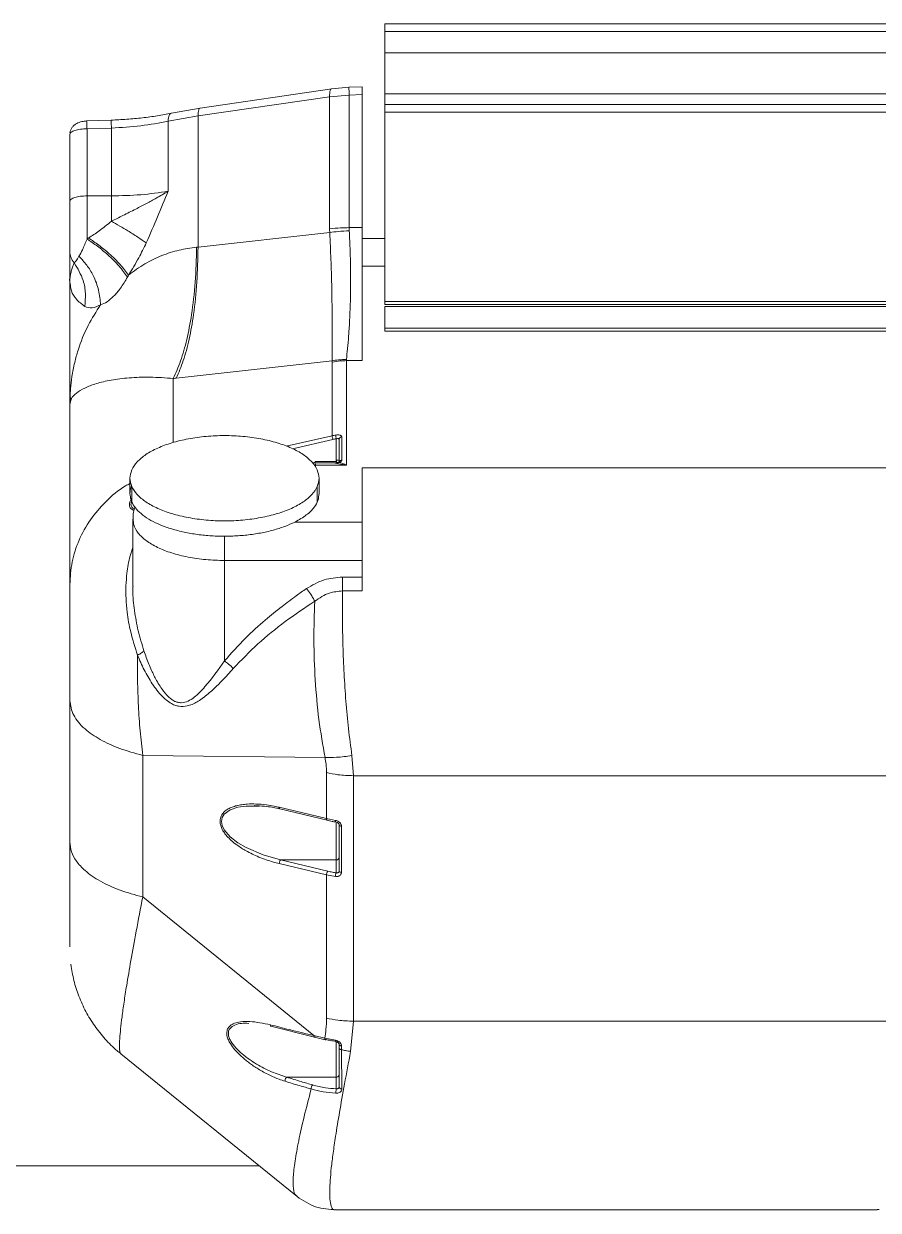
# Model space of a CAD drawing. Header units: millimetres. Extents: x 169 to 14583, y -399 to 10804.
# Drawn here: x 9015.9 to 9165.1, y 5938.3 to 6145.3 of the extents above; entities that cross this region are included whole.
import ezdxf

# ---------------------------------------------------------------- set-up
doc = ezdxf.new("R2010")
doc.units = ezdxf.units.MM
doc.header["$LTSCALE"] = 35

msp = doc.modelspace()

# ---------------------------------------------------------------- linework, layer by layer
at = {"color": 7, "linetype": 'Continuous', "lineweight": 18}
for p, q in [((9184.467, 6145.332), (9078.967, 6145.332)), ((9184.467, 6143.988), (9078.967, 6143.988)), ((9078.967, 6143.988), (9078.967, 6140.24)), ((9069.692, 6133.991), (9046.72, 6130.619)), ((9072.665, 6134.255), (9069.694, 6133.992)), ((9074.985, 6134.331), (9072.665, 6134.254)), ((9069.31, 6132.601), (9046.338, 6129.229)), ((9072.73, 6132.88), (9069.31, 6132.601)), ((9069.31, 6109.557), (9069.31, 6132.601)), ((9074.967, 6132.955), (9072.73, 6132.88)), ((9072.73, 6109.745), (9072.73, 6132.88)), ((9074.967, 6109.745), (9074.967, 6132.955)), ((9078.967, 6133.119), (9078.967, 6131.225)), ((9046.723, 6130.62), (9041.702, 6129.727)), ((9078.967, 6129.881), (9078.967, 6096.859)), ((9031.16, 6128.507), (9026.901, 6128.366)), ((9046.338, 6129.229), (9041.13, 6128.314)), ((9041.13, 6128.314), (9041.13, 6116.104)), ((9046.338, 6106.337), (9046.338, 6129.229)), ((9023.967, 6126.022), (9023.967, 6114.349)), ((9031.226, 6127.133), (9026.967, 6126.992)), ((9026.967, 6126.992), (9026.967, 6115.285)), ((9031.226, 6127.133), (9031.226, 6115.285)), ((9031.226, 6115.285), (9026.967, 6115.285)), ((9069.324, 6108.886), (9046.338, 6106.337)), ((9078.967, 6107.855), (9074.967, 6107.855)), ((9023.967, 6105.514), (9023.967, 6100.234)), ((9074.967, 6103.025), (9078.967, 6103.025)), ((9023.925, 6100.756), (9024.005, 6099.664)), ((9023.992, 6100.762), (9023.967, 6100.234)), ((9023.967, 6100.234), (9024.074, 6099.65)), ((9023.967, 6100.234), (9023.967, 6078.933)), ((9078.967, 6096.859), (9184.467, 6096.859)), ((9078.967, 6096.32), (9184.467, 6096.32)), ((9078.967, 6095.972), (9184.467, 6095.972)), ((9078.967, 6095.972), (9078.967, 6092.224)), ((9078.967, 6092.224), (9184.467, 6092.224)), ((9078.967, 6091.685), (9184.467, 6091.685)), ((9042.553, 6083.48), (9069.761, 6086.496)), ((9072.224, 6068.294), (9072.224, 6086.531)), ((9042.03, 6072.251), (9042.03, 6083.423)), ((9023.967, 6078.933), (9024.021, 6080.204)), ((9024.016, 6080.204), (9024.212, 6079.824)), ((9023.967, 6078.933), (9024.229, 6079.824)), ((9023.967, 6047.457), (9023.967, 6078.933)), ((9069.75, 6073.429), (9061.739, 6071.604)), ((9069.873, 6072.772), (9062.828, 6071.166)), ((9070.467, 6068.924), (9070.467, 6072.889)), ((9070.927, 6072.861), (9071.002, 6072.946)), ((9070.967, 6068.79), (9070.967, 6072.783)), ((9071.427, 6069.168), (9071.427, 6073.227)), ((9069.952, 6068.688), (9066.313, 6068.688)), ((9066.316, 6068.684), (9069.952, 6068.684)), ((9066.581, 6068.294), (9072.224, 6068.294)), ((9066.819, 6068.927), (9066.681, 6068.688)), ((9070.517, 6068.924), (9066.795, 6068.924)), ((9066.817, 6067.945), (9066.817, 6068.549)), ((9070.452, 6068.7), (9069.949, 6068.687)), ((9069.952, 6068.684), (9072.224, 6068.294)), ((9070.967, 6069.174), (9070.517, 6069.174)), ((9070.517, 6068.772), (9070.836, 6068.772)), ((9070.881, 6068.779), (9070.857, 6068.778)), ((9074.967, 6067.843), (9174.384, 6067.843)), ((9074.967, 6067.843), (9074.967, 6058.371)), ((9034.467, 6066.01), (9034.467, 6063.333)), ((9067.467, 6063.333), (9067.467, 6066.01)), ((9034.784, 6064.558), (9034.784, 6061.881)), ((9067.15, 6061.881), (9067.15, 6064.558)), ((9034.967, 6058.871), (9034.967, 6047.111)), ((9074.967, 6058.371), (9063.266, 6058.371)), ((9074.967, 6051.653), (9050.967, 6051.653)), ((9050.967, 6034.116), (9050.967, 6051.653)), ((9074.967, 6048.752), (9074.967, 6051.653)), ((9071.569, 6048.752), (9074.967, 6048.752)), ((9071.569, 6046.334), (9074.967, 6046.334)), ((9068.504, 6017.266), (9036.696, 6017.649)), ((9036.696, 5992.934), (9036.696, 6017.649)), ((9073.461, 6014.101), (9073.2, 6017.617)), ((9068.765, 6014.629), (9068.765, 6006.597)), ((9187.768, 6014.101), (9073.461, 6014.101)), ((9073.461, 5971.261), (9073.461, 6014.101)), ((9056.128, 6008.866), (9056.645, 6008.83)), ((9068.765, 6006.597), (9060.517, 6008.576)), ((9060.612, 6008.298), (9068.86, 6006.319)), ((9070.31, 6006.298), (9068.765, 6006.597)), ((9070.967, 5997.465), (9070.967, 6005.497)), ((9071.362, 5997.244), (9071.362, 6005.277)), ((9060.752, 5999.404), (9070.467, 5999.404)), ((9060.752, 5999.404), (9069, 5997.425)), ((9070.467, 5999.404), (9070.467, 5997.141)), ((9060.517, 5998.758), (9068.765, 5996.779)), ((9071.003, 5997.386), (9070.957, 5997.378)), ((9068.765, 5996.779), (9068.765, 5971.79)), ((9068.765, 5996.779), (9070.31, 5996.481)), ((9066.574, 5968.745), (9036.696, 5992.934)), ((9059.05, 5970.374), (9066.67, 5968.467)), ((9072.973, 5965.953), (9073.461, 5971.261)), ((9184.232, 5971.261), (9073.461, 5971.261)), ((9068.464, 5968.292), (9066.574, 5968.745)), ((9066.668, 5968.468), (9068.558, 5968.014)), ((9070.323, 5967.933), (9068.464, 5968.292)), ((9070.967, 5966.533), (9070.967, 5967.184)), ((9071.452, 5959.425), (9071.388, 5966.279)), ((9032.882, 5965.541), (9063.647, 5940.633)), ((9061.804, 5961.477), (9070.467, 5961.477)), ((9070.467, 5959.444), (9070.467, 5961.477)), ((9056.996, 5946.018), (8201.279, 5946.018)), ((9070.365, 5938.402), (9070.25, 5938.356)), ((9070.365, 5938.335), (9164.895, 5938.335)), ((9165.235, 5938.385), (9164.895, 5938.389))]:
    msp.add_line(p, q, dxfattribs=at)
at = {"color": 7, "linetype": 'Continuous', "lineweight": 18, "flags": 128}
for points in [[(9078.967, 6140.24), (9138.047, 6140.24), (9184.467, 6140.24)], [(9078.967, 6133.119), (9138.047, 6133.119), (9184.467, 6133.119)], [(9078.967, 6131.225), (9138.047, 6131.225), (9184.467, 6131.225)], [(9078.967, 6129.881), (9138.047, 6129.881), (9184.467, 6129.881)], [(9072.73, 6109.745), (9073.983, 6109.745), (9074.967, 6109.745)], [(9069.75, 6073.429), (9069.75, 6080.611), (9069.75, 6086.254)], [(9072.224, 6086.531), (9073.76, 6086.531), (9074.967, 6086.531)], [(9023.967, 6002.492), (9023.967, 6016.332), (9023.967, 6027.207)], [(9057.019, 6008.798), (9054.715, 6008.806), (9053.293, 6008.584), (9051.975, 6008.14), (9050.894, 6007.363), (9050.543, 6006.8), (9050.412, 6006.121), (9050.543, 6005.385), (9050.894, 6004.67), (9051.975, 6003.421), (9053.293, 6002.403), (9054.715, 6001.56), (9057.698, 6000.269), (9060.752, 5999.404), (9060.752, 5999.404)]]:
    msp.add_lwpolyline(points, dxfattribs=at)
at = {"color": 7, "linetype": 'Continuous', "lineweight": 18}
for points, knots in [([(9078.967, 6145.332), (9078.967, 6145.249), (9078.967, 6145.083), (9078.967, 6144.696), (9078.967, 6144.313), (9078.967, 6144.097), (9078.967, 6143.988)], [0, 0, 0, 0, 0.2796189, 0.5592379, 0.779619, 1, 1, 1, 1]), ([(9078.967, 6140.24), (9078.967, 6139.501), (9078.967, 6138.022), (9078.967, 6135.828), (9078.967, 6134.112), (9078.967, 6133.45), (9078.967, 6133.119)], [0, 0, 0, 0, 0.279619, 0.5592379, 0.7796189, 1, 1, 1, 1]), ([(9069.697, 6133.967), (9069.682, 6133.972), (9069.567, 6134.008), (9069.425, 6133.726), (9069.311, 6133.222), (9069.311, 6132.803), (9069.31, 6132.601)], [0, 0, 0, 0, 0.0584501, 0.4348296, 0.728102, 1, 1, 1, 1]), ([(9072.73, 6132.88), (9072.721, 6133.138), (9072.7, 6133.676), (9072.677, 6134.144), (9072.663, 6134.304), (9072.661, 6134.203), (9072.661, 6134.155)], [0, 0, 0, 0, 0.2702613, 0.5624294, 0.7897364, 1, 1, 1, 1]), ([(9074.967, 6132.955), (9074.967, 6133.096), (9074.967, 6133.376), (9074.967, 6133.79), (9074.967, 6134.101), (9074.967, 6134.265), (9074.967, 6134.345), (9074.967, 6134.322), (9074.967, 6134.318)], [0, 0, 0, 0, 0.1854699, 0.3682427, 0.6409915, 0.8060048, 0.9706091, 1, 1, 1, 1]), ([(9041.709, 6129.729), (9040.894, 6129.569), (9039.264, 6129.25), (9036.634, 6128.895), (9033.923, 6128.631), (9032.081, 6128.549), (9031.16, 6128.508)], [0, 0, 0, 0, 0.2498311, 0.4997754, 0.7498242, 1, 1, 1, 1]), ([(9041.705, 6129.708), (9041.687, 6129.71), (9041.526, 6129.735), (9041.319, 6129.443), (9041.143, 6128.934), (9041.134, 6128.515), (9041.13, 6128.314)], [0, 0, 0, 0, 0.0461604, 0.4276156, 0.7246379, 1, 1, 1, 1]), ([(9046.723, 6130.591), (9046.705, 6130.596), (9046.592, 6130.631), (9046.455, 6130.353), (9046.34, 6129.862), (9046.339, 6129.44), (9046.338, 6129.229)], [0, 0, 0, 0, 0.0672965, 0.4293396, 0.7146698, 1, 1, 1, 1]), ([(9078.967, 6131.225), (9078.967, 6131.142), (9078.967, 6130.976), (9078.967, 6130.588), (9078.967, 6130.206), (9078.967, 6129.989), (9078.967, 6129.881)], [0, 0, 0, 0, 0.2796189, 0.5592379, 0.779619, 1, 1, 1, 1]), ([(9026.917, 6128.367), (9026.63, 6128.342), (9026.021, 6128.289), (9025.269, 6128.004), (9024.726, 6127.64), (9024.367, 6127.272), (9024.097, 6126.83), (9024.028, 6126.494), (9023.993, 6126.324)], [0, 0, 0, 0, 0.210044, 0.4454391, 0.575605, 0.7129903, 0.855517, 1, 1, 1, 1]), ([(9026.897, 6128.267), (9026.898, 6128.32), (9026.9, 6128.427), (9026.917, 6128.194), (9026.94, 6127.71), (9026.958, 6127.232), (9026.967, 6126.992)], [0, 0, 0, 0, 0.25, 0.5, 0.75, 1, 1, 1, 1]), ([(9031.156, 6128.408), (9031.157, 6128.463), (9031.16, 6128.577), (9031.178, 6128.273), (9031.202, 6127.756), (9031.218, 6127.336), (9031.226, 6127.133)], [0, 0, 0, 0, 0.2702613, 0.5624294, 0.7897364, 1, 1, 1, 1]), ([(9041.13, 6128.314), (9039.564, 6128.02), (9036.434, 6127.431), (9032.962, 6127.233), (9031.226, 6127.133)], [0, 0, 0, 0, 0.5000131, 1, 1, 1, 1]), ([(9026.967, 6126.992), (9026.574, 6126.975), (9025.788, 6126.942), (9024.796, 6126.717), (9024.102, 6126.399), (9024.012, 6126.148), (9023.967, 6126.022)], [0, 0, 0, 0, 0.25, 0.5, 0.75, 1, 1, 1, 1]), ([(9026.967, 6115.285), (9026.967, 6114.586), (9026.967, 6113.188), (9026.967, 6110.575), (9026.967, 6108.828), (9026.967, 6107.761)], [0, 0, 0, 0, 0.2803541, 0.5607081, 1, 1, 1, 1]), ([(9041.13, 6116.104), (9040.441, 6115.696), (9039.212, 6114.969), (9037.31, 6113.941), (9035.368, 6112.931), (9033.315, 6111.901), (9031.892, 6111.194), (9031.226, 6110.863)], [0, 0, 0, 0, 0.2206107, 0.3932024, 0.5823442, 0.8043253, 1, 1, 1, 1]), ([(9037.303, 6107.084), (9037.969, 6108.602), (9039.281, 6111.597), (9040.519, 6114.616), (9041.13, 6116.104)], [0, 0, 0, 0, 0.5067231, 1, 1, 1, 1]), ([(9023.967, 6114.349), (9023.967, 6113.681), (9023.967, 6112.344), (9023.967, 6110.274), (9023.967, 6108.275), (9023.967, 6106.508), (9023.967, 6105.845), (9023.967, 6105.514)], [0, 0, 0, 0, 0.18675329, 0.37359523, 0.56032248, 0.7801874, 1, 1, 1, 1]), ([(9031.226, 6110.863), (9030.511, 6110.282), (9029.212, 6109.226), (9027.841, 6108.33), (9027.225, 6107.927)], [0, 0, 0, 0, 0.5506566, 1, 1, 1, 1]), ([(9037.303, 6107.084), (9036.821, 6107.416), (9035.855, 6108.082), (9033.804, 6109.38), (9032.196, 6110.305), (9031.226, 6110.863)], [0, 0, 0, 0, 0.2830837, 0.5674959, 1, 1, 1, 1]), ([(9069.31, 6109.557), (9069.935, 6109.617), (9071.051, 6109.725), (9072.217, 6109.739), (9072.73, 6109.745)], [0, 0, 0, 0, 0.5598498, 1, 1, 1, 1]), ([(9069.324, 6108.886), (9069.32, 6109.011), (9069.312, 6109.234), (9069.311, 6109.458), (9069.31, 6109.557)], [0, 0, 0, 0, 0.5600869, 1, 1, 1, 1]), ([(9072.744, 6109.208), (9072.091, 6109.174), (9070.924, 6109.112), (9069.813, 6108.955), (9069.324, 6108.886)], [0, 0, 0, 0, 0.56, 1, 1, 1, 1]), ([(9069.761, 6086.496), (9069.756, 6087.293), (9069.747, 6088.912), (9069.758, 6092.068), (9069.743, 6095.696), (9069.675, 6099.763), (9069.55, 6104.13), (9069.4, 6107.294), (9069.324, 6108.886)], [0, 0, 0, 0, 0.1623261, 0.3298989, 0.5029314, 0.6665567, 0.8321969, 1, 1, 1, 1]), ([(9072.235, 6086.725), (9072.302, 6087.339), (9072.437, 6088.566), (9072.63, 6090.795), (9072.792, 6093.288), (9072.91, 6096.049), (9072.974, 6099.047), (9072.972, 6102.259), (9072.906, 6105.644), (9072.798, 6108.02), (9072.744, 6109.208)], [0, 0, 0, 0, 0.1248332, 0.2497416, 0.3746986, 0.4996924, 0.6247186, 0.7497761, 0.8748669, 1, 1, 1, 1]), ([(9072.744, 6109.208), (9072.74, 6109.308), (9072.732, 6109.487), (9072.731, 6109.666), (9072.73, 6109.745)], [0, 0, 0, 0, 0.5600349, 1, 1, 1, 1]), ([(9074.967, 6086.531), (9074.967, 6087.487), (9074.967, 6089.398), (9074.967, 6093.174), (9074.967, 6097.781), (9074.967, 6103.288), (9074.967, 6107.593), (9074.967, 6109.745)], [0, 0, 0, 0, 0.1866953, 0.3733906, 0.5600859, 0.7800429, 1, 1, 1, 1]), ([(9026.967, 6107.761), (9026.697, 6107.097), (9026.209, 6105.893), (9025.766, 6105.098), (9025.567, 6104.741)], [0, 0, 0, 0, 0.55184549, 1, 1, 1, 1]), ([(9027.225, 6107.927), (9027.177, 6107.896), (9027.091, 6107.84), (9027.005, 6107.785), (9026.967, 6107.761)], [0, 0, 0, 0, 0.5593397, 1, 1, 1, 1]), ([(9034.023, 6101.099), (9033.571, 6101.733), (9032.653, 6103.023), (9030.765, 6104.898), (9028.824, 6106.518), (9027.579, 6107.352), (9026.967, 6107.761)], [0, 0, 0, 0, 0.2761534, 0.5615147, 0.7845629, 1, 1, 1, 1]), ([(9034.212, 6101.456), (9033.756, 6102.07), (9032.829, 6103.318), (9030.961, 6105.133), (9029.049, 6106.707), (9027.826, 6107.525), (9027.225, 6107.927)], [0, 0, 0, 0, 0.2764694, 0.5616594, 0.7845244, 1, 1, 1, 1]), ([(9034.212, 6101.456), (9034.826, 6102.452), (9035.937, 6104.255), (9036.881, 6106.209), (9037.303, 6107.084)], [0, 0, 0, 0, 0.5524313, 1, 1, 1, 1]), ([(9024.747, 6103.596), (9024.5, 6103.919), (9024.058, 6104.495), (9023.995, 6105.202), (9023.967, 6105.514)], [0, 0, 0, 0, 0.5593277, 1, 1, 1, 1]), ([(9025.567, 6104.741), (9025.388, 6104.445), (9025.059, 6103.905), (9024.845, 6103.693), (9024.747, 6103.596)], [0, 0, 0, 0, 0.5465877, 1, 1, 1, 1]), ([(9029.325, 6096.258), (9029.254, 6097.109), (9029.11, 6098.838), (9028.191, 6101.218), (9026.989, 6103.231), (9026.037, 6104.243), (9025.567, 6104.741)], [0, 0, 0, 0, 0.2763696, 0.5608841, 0.7836304, 1, 1, 1, 1]), ([(9046.098, 6106.313), (9045.066, 6106.174), (9042.961, 6105.89), (9039.93, 6104.889), (9036.932, 6103.452), (9035.143, 6102.14), (9034.212, 6101.456)], [0, 0, 0, 0, 0.2300471, 0.4692796, 0.7236206, 1, 1, 1, 1]), ([(9042.03, 6083.423), (9042.469, 6084.402), (9043.354, 6086.376), (9044.416, 6090.158), (9045.296, 6094.737), (9045.922, 6100.117), (9046.04, 6104.26), (9046.098, 6106.313)], [0, 0, 0, 0, 0.1844245, 0.3719628, 0.5607898, 0.7823329, 1, 1, 1, 1]), ([(9042.553, 6083.48), (9042.973, 6084.456), (9043.819, 6086.426), (9044.824, 6090.201), (9045.646, 6094.774), (9046.214, 6100.147), (9046.297, 6104.286), (9046.338, 6106.337)], [0, 0, 0, 0, 0.1844255, 0.371964, 0.5607908, 0.7823333, 1, 1, 1, 1]), ([(9046.098, 6106.313), (9046.143, 6106.318), (9046.223, 6106.326), (9046.303, 6106.334), (9046.338, 6106.337)], [0, 0, 0, 0, 0.5599999, 1, 1, 1, 1]), ([(9024.747, 6103.596), (9024.66, 6103.394), (9024.477, 6102.967), (9024.261, 6102.312), (9024.093, 6101.626), (9024.006, 6101.1), (9023.994, 6100.812), (9023.992, 6100.762)], [0, 0, 0, 0, 0.2040908, 0.4313366, 0.6851008, 0.9447538, 1, 1, 1, 1]), ([(9026.579, 6096.006), (9026.645, 6096.758), (9026.777, 6098.279), (9026.314, 6100.97), (9025.339, 6102.604), (9024.747, 6103.596)], [0, 0, 0, 0, 0.2778945, 0.5616266, 1, 1, 1, 1]), ([(9029.325, 6096.258), (9029.701, 6096.412), (9030.434, 6096.711), (9031.639, 6097.73), (9032.891, 6099.173), (9033.63, 6100.431), (9034.023, 6101.099)], [0, 0, 0, 0, 0.2411078, 0.4704752, 0.7185763, 1, 1, 1, 1]), ([(9034.023, 6101.099), (9034.058, 6101.165), (9034.122, 6101.284), (9034.184, 6101.404), (9034.212, 6101.456)], [0, 0, 0, 0, 0.55920928, 1, 1, 1, 1]), ([(9024.074, 6099.65), (9024.114, 6099.328), (9024.22, 6098.49), (9024.99, 6097.195), (9026.05, 6096.402), (9026.579, 6096.006)], [0, 0, 0, 0, 0.2378057, 0.6195382, 1, 1, 1, 1]), ([(9078.967, 6096.859), (9078.967, 6096.739), (9078.967, 6096.499), (9078.967, 6096.336), (9078.967, 6096.331), (9078.967, 6096.331)], [0, 0, 0, 0, 0.45934244, 0.91868507, 1, 1, 1, 1]), ([(9024.021, 6080.204), (9024.034, 6080.664), (9024.068, 6081.851), (9024.331, 6083.857), (9024.766, 6086.122), (9025.609, 6089.135), (9026.958, 6092.573), (9028.571, 6095.083), (9029.325, 6096.258)], [0, 0, 0, 0, 0.08152658, 0.21052807, 0.35763646, 0.48876272, 0.76079772, 1, 1, 1, 1]), ([(9026.579, 6096.006), (9026.972, 6095.85), (9027.73, 6095.548), (9028.807, 6096.027), (9029.325, 6096.258)], [0, 0, 0, 0, 0.51844101, 1, 1, 1, 1]), ([(9078.967, 6092.224), (9078.967, 6092.104), (9078.967, 6091.864), (9078.967, 6091.701), (9078.967, 6091.696), (9078.967, 6091.696)], [0, 0, 0, 0, 0.4593424, 0.9186851, 1, 1, 1, 1]), ([(9069.75, 6086.254), (9070.207, 6086.343), (9071.022, 6086.501), (9071.857, 6086.522), (9072.224, 6086.531)], [0, 0, 0, 0, 0.5600017, 1, 1, 1, 1]), ([(9069.75, 6086.254), (9069.75, 6086.299), (9069.751, 6086.379), (9069.758, 6086.46), (9069.761, 6086.496)], [0, 0, 0, 0, 0.559886, 1, 1, 1, 1]), ([(9072.235, 6086.725), (9071.767, 6086.72), (9070.933, 6086.709), (9070.119, 6086.561), (9069.761, 6086.496)], [0, 0, 0, 0, 0.56, 1, 1, 1, 1]), ([(9072.224, 6086.531), (9072.224, 6086.567), (9072.225, 6086.631), (9072.232, 6086.697), (9072.235, 6086.725)], [0, 0, 0, 0, 0.559949, 1, 1, 1, 1]), ([(9024.229, 6079.824), (9024.237, 6079.856), (9024.335, 6080.216), (9025.062, 6080.879), (9026.458, 6081.766), (9028.49, 6082.54), (9031.069, 6083.16), (9034.208, 6083.56), (9037.807, 6083.724), (9040.643, 6083.522), (9042.03, 6083.423)], [0, 0, 0, 0, 0.0147003, 0.1641833, 0.3121678, 0.4578489, 0.6003487, 0.738752, 0.8721882, 1, 1, 1, 1]), ([(9042.03, 6083.423), (9042.127, 6083.434), (9042.302, 6083.452), (9042.476, 6083.472), (9042.553, 6083.48)], [0, 0, 0, 0, 0.5599975, 1, 1, 1, 1]), ([(9067.467, 6066.01), (9067.406, 6066.495), (9067.284, 6067.469), (9066.286, 6068.873), (9064.774, 6070.173), (9062.709, 6071.306), (9060.198, 6072.237), (9057.316, 6072.923), (9054.202, 6073.357), (9050.968, 6073.5), (9047.733, 6073.357), (9044.619, 6072.923), (9041.737, 6072.237), (9039.226, 6071.306), (9037.161, 6070.174), (9035.649, 6068.874), (9034.65, 6067.469), (9034.528, 6066.495), (9034.467, 6066.01)], [0, 0, 0, 0, 0.062185, 0.1249979, 0.1877975, 0.2499986, 0.3121796, 0.3749978, 0.4377962, 0.499998, 0.5621789, 0.6249972, 0.6877956, 0.7499974, 0.8121798, 0.8749818, 0.9377854, 1, 1, 1, 1]), ([(9070.375, 6073.553), (9070.257, 6073.532), (9070.048, 6073.495), (9069.841, 6073.45), (9069.75, 6073.429)], [0, 0, 0, 0, 0.559995, 1, 1, 1, 1]), ([(9069.873, 6072.772), (9069.855, 6072.839), (9069.819, 6072.975), (9069.778, 6073.177), (9069.754, 6073.336), (9069.751, 6073.398), (9069.75, 6073.429)], [0, 0, 0, 0, 0.27961912, 0.55923823, 0.77961902, 1, 1, 1, 1]), ([(9070.467, 6072.889), (9070.356, 6072.869), (9070.157, 6072.834), (9069.96, 6072.791), (9069.873, 6072.772)], [0, 0, 0, 0, 0.5599848, 1, 1, 1, 1]), ([(9071.427, 6073.227), (9071.426, 6073.245), (9071.424, 6073.291), (9071.388, 6073.37), (9071.299, 6073.456), (9071.178, 6073.503), (9071.01, 6073.552), (9070.77, 6073.598), (9070.509, 6073.568), (9070.375, 6073.553)], [0, 0, 0, 0, 0.0708373, 0.1926345, 0.335809, 0.4817737, 0.5131837, 0.7497994, 1, 1, 1, 1]), ([(9070.817, 6072.918), (9070.765, 6072.926), (9070.66, 6072.941), (9070.532, 6072.906), (9070.467, 6072.889)], [0, 0, 0, 0, 0.4967263, 1, 1, 1, 1]), ([(9070.967, 6072.783), (9070.965, 6072.797), (9070.961, 6072.827), (9070.93, 6072.865), (9070.884, 6072.898), (9070.839, 6072.911), (9070.817, 6072.918)], [0, 0, 0, 0, 0.2504886, 0.5006778, 0.7504268, 1, 1, 1, 1]), ([(9071.427, 6073.227), (9071.359, 6073.215), (9071.221, 6073.19), (9071.072, 6073.071), (9070.983, 6072.929), (9070.972, 6072.831), (9070.967, 6072.783)], [0, 0, 0, 0, 0.27965679, 0.55931374, 0.77965686, 1, 1, 1, 1]), ([(9069.952, 6068.682), (9069.952, 6068.689), (9069.952, 6068.707), (9069.952, 6068.693), (9069.952, 6068.684)], [0, 0, 0, 0, 0.3847837, 1, 1, 1, 1]), ([(9069.952, 6068.684), (9070.044, 6068.682), (9070.21, 6068.679), (9070.375, 6068.68), (9070.448, 6068.68)], [0, 0, 0, 0, 0.5598764, 1, 1, 1, 1]), ([(9070.448, 6068.68), (9070.514, 6068.682), (9070.635, 6068.685), (9070.837, 6068.713), (9070.957, 6068.754), (9071.029, 6068.779)], [0, 0, 0, 0, 0.3226003, 0.5951466, 1, 1, 1, 1]), ([(9070.448, 6068.68), (9070.448, 6068.699), (9070.449, 6068.723), (9070.451, 6068.698), (9070.452, 6068.693)], [0, 0, 0, 0, 0.7881203, 1, 1, 1, 1]), ([(9070.859, 6068.779), (9070.8, 6068.757), (9070.678, 6068.713), (9070.529, 6068.705), (9070.451, 6068.701)], [0, 0, 0, 0, 0.47971914, 1, 1, 1, 1]), ([(9070.517, 6068.772), (9070.517, 6068.986), (9070.517, 6069.23), (9070.517, 6069.149), (9070.517, 6069.139)], [0, 0, 0, 0, 0.8755225, 1, 1, 1, 1]), ([(9071.029, 6068.779), (9070.987, 6068.794), (9070.921, 6068.818), (9070.879, 6068.781), (9070.864, 6068.768)], [0, 0, 0, 0, 0.6394085, 1, 1, 1, 1]), ([(9071.427, 6069.168), (9071.361, 6069.156), (9071.222, 6069.131), (9071.07, 6069.011), (9070.982, 6068.867), (9070.972, 6068.77), (9070.967, 6068.723)], [0, 0, 0, 0, 0.27146002, 0.56244369, 0.78893102, 1, 1, 1, 1]), ([(9071.029, 6068.779), (9071.033, 6068.781), (9071.117, 6068.817), (9071.268, 6068.896), (9071.409, 6069.031), (9071.421, 6069.122), (9071.427, 6069.168)], [0, 0, 0, 0, 0.01475821, 0.34419559, 0.6736317, 1, 1, 1, 1]), ([(9072.224, 6068.294), (9072, 6068.394), (9071.602, 6068.571), (9071.204, 6068.715), (9071.029, 6068.779)], [0, 0, 0, 0, 0.5600866, 1, 1, 1, 1]), ([(9034.467, 6066.01), (9034.528, 6065.525), (9034.651, 6064.551), (9035.649, 6063.147), (9037.161, 6061.847), (9039.226, 6060.714), (9041.736, 6059.784), (9044.619, 6059.097), (9047.733, 6058.663), (9050.967, 6058.52), (9054.201, 6058.663), (9057.315, 6059.097), (9060.198, 6059.783), (9062.708, 6060.714), (9064.774, 6061.846), (9066.286, 6063.146), (9067.284, 6064.551), (9067.406, 6065.525), (9067.467, 6066.01)], [0, 0, 0, 0, 0.062185, 0.1249979, 0.1877975, 0.2499986, 0.3121796, 0.3749978, 0.4377962, 0.499998, 0.5621789, 0.6249972, 0.6877956, 0.7499974, 0.8121798, 0.8749818, 0.9377854, 1, 1, 1, 1]), ([(9023.967, 6047.457), (9024.046, 6048.778), (9024.204, 6051.419), (9025.474, 6055.241), (9027.441, 6058.813), (9030.205, 6061.992), (9032.601, 6064.123), (9034.204, 6064.954), (9034.467, 6065.09)], [0, 0, 0, 0, 0.1903484, 0.3806968, 0.5710452, 0.7613936, 0.9607785, 1, 1, 1, 1]), ([(9034.467, 6063.333), (9034.475, 6063.71), (9034.484, 6064.135), (9034.702, 6064.546), (9034.726, 6064.592)], [0, 0, 0, 0, 0.88797069, 1, 1, 1, 1]), ([(9063.266, 6058.371), (9062.684, 6058.102), (9061.524, 6057.566), (9059.472, 6056.925), (9057.249, 6056.42), (9054.873, 6056.073), (9052.41, 6055.89), (9049.918, 6055.877), (9047.45, 6056.032), (9045.057, 6056.354), (9042.799, 6056.834), (9040.73, 6057.46), (9038.892, 6058.219), (9037.325, 6059.096), (9036.067, 6060.069), (9035.157, 6061.114), (9034.576, 6062.21), (9034.504, 6062.958), (9034.467, 6063.333)], [0, 0, 0, 0, 0.0626963, 0.1250275, 0.1873459, 0.2500024, 0.3126681, 0.3750026, 0.4373367, 0.5000018, 0.5626675, 0.625002, 0.6873361, 0.7500012, 0.8126673, 0.8750025, 0.9373367, 1, 1, 1, 1]), ([(9063.266, 6058.371), (9063.966, 6058.769), (9065.366, 6059.564), (9066.623, 6060.87), (9067.345, 6062.137), (9067.426, 6062.934), (9067.467, 6063.333)], [0, 0, 0, 0, 0.279918, 0.5598359, 0.7799179, 1, 1, 1, 1]), ([(9034.784, 6062.546), (9034.764, 6062.516), (9034.553, 6062.206), (9034.383, 6061.746), (9034.365, 6061.372), (9034.379, 6061.23), (9034.389, 6061.152), (9034.438, 6060.957), (9034.565, 6060.761), (9034.76, 6060.598), (9034.937, 6060.492), (9035.082, 6060.438), (9035.158, 6060.41)], [0, 0, 0, 0, 0.0298119, 0.3120227, 0.4559976, 0.4678552, 0.4907371, 0.5563835, 0.7315015, 0.8131218, 0.9020834, 1, 1, 1, 1]), ([(9034.786, 6061.957), (9034.754, 6061.896), (9034.611, 6061.616), (9034.65, 6061.184), (9034.864, 6060.82), (9035.137, 6060.712), (9035.23, 6060.675)], [0, 0, 0, 0, 0.0989947, 0.4551725, 0.8135302, 1, 1, 1, 1]), ([(9035.318, 6061.001), (9035.221, 6060.697), (9035.002, 6060.012), (9034.999, 6059.285), (9034.997, 6058.882)], [0, 0, 0, 0, 0.4442292, 1, 1, 1, 1]), ([(9050.967, 6051.653), (9049.875, 6051.682), (9047.692, 6051.741), (9044.554, 6052.207), (9041.683, 6052.929), (9039.202, 6053.906), (9037.205, 6055.088), (9035.808, 6056.428), (9035.041, 6057.715), (9035.04, 6058.542), (9035.04, 6058.877)], [0, 0, 0, 0, 0.1302425, 0.260485, 0.3907276, 0.5209701, 0.6512126, 0.7814552, 0.9116977, 1, 1, 1, 1]), ([(9074.967, 6051.653), (9074.967, 6052.351), (9074.967, 6053.745), (9074.967, 6055.816), (9074.967, 6057.435), (9074.967, 6058.059), (9074.967, 6058.371)], [0, 0, 0, 0, 0.279619, 0.5592379, 0.779619, 1, 1, 1, 1]), ([(9050.967, 6051.653), (9050.967, 6052.226), (9050.967, 6053.373), (9050.967, 6054.928), (9050.967, 6055.688), (9050.967, 6055.911)], [0, 0, 0, 0, 0.4143269, 0.8286538, 1, 1, 1, 1]), ([(9034.967, 6053.908), (9034.799, 6053.425), (9034.292, 6051.974), (9033.939, 6049.73), (9033.732, 6047.236), (9033.741, 6044.976), (9033.967, 6042.278), (9034.544, 6038.967), (9035.353, 6036.469), (9035.791, 6035.12)], [0, 0, 0, 0, 0.0818543, 0.2460662, 0.3611068, 0.4800424, 0.6027962, 0.7855105, 1, 1, 1, 1]), ([(9023.967, 6027.207), (9023.967, 6028.527), (9023.967, 6031.136), (9023.967, 6035.446), (9023.967, 6039.32), (9023.967, 6042.642), (9023.967, 6045.428), (9023.967, 6046.765), (9023.967, 6047.457)], [0, 0, 0, 0, 0.1758357, 0.3476037, 0.5246248, 0.6711612, 0.8296343, 1, 1, 1, 1]), ([(9036.905, 6035.881), (9036.547, 6037.049), (9035.831, 6039.379), (9035.214, 6042.919), (9034.925, 6045.507), (9034.989, 6046.895), (9034.999, 6047.11)], [0, 0, 0, 0, 0.3152792, 0.6293868, 0.9424911, 1, 1, 1, 1]), ([(9065.252, 6046.749), (9064.654, 6046.332), (9063.208, 6045.324), (9060.802, 6043.507), (9057.82, 6041.081), (9054.366, 6037.983), (9052.159, 6035.472), (9050.967, 6034.116)], [0, 0, 0, 0, 0.112816, 0.2728688, 0.4686204, 0.7129517, 1, 1, 1, 1]), ([(9071.569, 6048.752), (9070.48, 6048.658), (9068.191, 6048.463), (9066.263, 6047.338), (9065.252, 6046.749)], [0, 0, 0, 0, 0.4757989, 1, 1, 1, 1]), ([(9066.706, 6044.545), (9066.602, 6044.75), (9066.392, 6045.164), (9065.901, 6045.944), (9065.497, 6046.445), (9065.252, 6046.749)], [0, 0, 0, 0, 0.27736981, 0.56202838, 1, 1, 1, 1]), ([(9071.569, 6046.334), (9071.569, 6046.529), (9071.569, 6046.925), (9071.569, 6047.553), (9071.569, 6048.178), (9071.569, 6048.562), (9071.569, 6048.752)], [0, 0, 0, 0, 0.2456449, 0.4977835, 0.7510666, 1, 1, 1, 1]), ([(9074.967, 6046.334), (9074.967, 6046.795), (9074.967, 6047.62), (9074.967, 6048.406), (9074.967, 6048.752)], [0, 0, 0, 0, 0.5591474, 1, 1, 1, 1]), ([(9066.706, 6044.545), (9067.532, 6045.105), (9068.996, 6046.097), (9070.787, 6046.262), (9071.569, 6046.334)], [0, 0, 0, 0, 0.5638649, 1, 1, 1, 1]), ([(9073.2, 6017.617), (9072.992, 6019.168), (9072.577, 6022.252), (9072.135, 6027.075), (9071.815, 6031.925), (9071.619, 6036.786), (9071.53, 6041.639), (9071.556, 6044.762), (9071.569, 6046.334)], [0, 0, 0, 0, 0.1686421, 0.3352897, 0.4998986, 0.6642925, 0.8309915, 1, 1, 1, 1]), ([(9052.492, 6032.805), (9053.893, 6034.26), (9056.701, 6037.177), (9061.519, 6041.063), (9064.975, 6043.383), (9066.706, 6044.545)], [0, 0, 0, 0, 0.3319371, 0.6653906, 1, 1, 1, 1]), ([(9068.504, 6017.266), (9068.12, 6019.453), (9067.353, 6023.825), (9066.743, 6030.787), (9066.486, 6037.794), (9066.633, 6042.296), (9066.706, 6044.545)], [0, 0, 0, 0, 0.25054709, 0.50075042, 0.75059294, 1, 1, 1, 1]), ([(9036.696, 6017.649), (9036.534, 6019.059), (9036.211, 6021.863), (9035.92, 6026.26), (9035.759, 6030.689), (9035.78, 6033.649), (9035.791, 6035.12)], [0, 0, 0, 0, 0.2542289, 0.5057772, 0.7544476, 1, 1, 1, 1]), ([(9035.791, 6035.12), (9036.039, 6035.258), (9036.52, 6035.526), (9036.78, 6035.766), (9036.905, 6035.881)], [0, 0, 0, 0, 0.5167917, 1, 1, 1, 1]), ([(9035.791, 6035.12), (9035.97, 6034.691), (9036.327, 6033.832), (9036.936, 6032.572), (9037.601, 6031.338), (9038.336, 6030.14), (9039.151, 6028.992), (9039.974, 6028.047), (9040.821, 6027.255), (9041.618, 6026.681), (9042.399, 6026.348), (9043.332, 6026.144), (9044.142, 6026.185), (9044.872, 6026.386), (9045.318, 6026.55), (9045.819, 6026.785), (9046.49, 6027.166), (9047.142, 6027.616), (9047.8, 6028.129), (9048.408, 6028.641), (9049.347, 6029.49), (9050.415, 6030.542), (9051.546, 6031.722), (9052.18, 6032.448), (9052.492, 6032.805)], [0, 0, 0, 0, 0.0555299, 0.1110463, 0.1665875, 0.222213, 0.2780191, 0.3341586, 0.372184, 0.4184187, 0.4543209, 0.4796017, 0.543281, 0.5615627, 0.5829521, 0.6080596, 0.6368414, 0.6875546, 0.714093, 0.7477621, 0.7923672, 0.8795728, 0.9408879, 1, 1, 1, 1]), ([(9050.967, 6034.116), (9049.863, 6032.568), (9048.217, 6030.259), (9046.046, 6028.001), (9044.635, 6027.063), (9043.631, 6026.775), (9042.9, 6026.859), (9042.536, 6026.979), (9042.252, 6027.101), (9041.899, 6027.287), (9041.52, 6027.559), (9040.852, 6028.147), (9040.36, 6028.753), (9039.958, 6029.33), (9039.838, 6029.506), (9039.541, 6029.96), (9038.964, 6030.935), (9038.317, 6032.238), (9037.741, 6033.58), (9037.298, 6034.722), (9037.036, 6035.495), (9036.905, 6035.881)], [0, 0, 0, 0, 0.2566631, 0.3827746, 0.4443028, 0.5038736, 0.5331626, 0.5476675, 0.5563845, 0.5750002, 0.6010439, 0.6171878, 0.6897025, 0.6985656, 0.7055184, 0.7164446, 0.766633, 0.8470561, 0.8979388, 0.948933, 1, 1, 1, 1]), ([(9052.492, 6032.805), (9052.231, 6033.074), (9051.765, 6033.554), (9051.211, 6033.944), (9050.967, 6034.116)], [0, 0, 0, 0, 0.56, 1, 1, 1, 1]), ([(9036.696, 6017.649), (9035.315, 6018.029), (9032.551, 6018.789), (9029.15, 6020.375), (9026.345, 6022.319), (9024.361, 6024.631), (9024.099, 6026.348), (9023.967, 6027.207)], [0, 0, 0, 0, 0.186721, 0.373442, 0.560163, 0.7800815, 1, 1, 1, 1]), ([(9073.2, 6017.617), (9072.281, 6017.486), (9070.64, 6017.253), (9069.157, 6017.262), (9068.504, 6017.266)], [0, 0, 0, 0, 0.56, 1, 1, 1, 1]), ([(9068.765, 6014.629), (9068.751, 6015.115), (9068.726, 6015.986), (9068.572, 6016.874), (9068.504, 6017.266)], [0, 0, 0, 0, 0.55785232, 1, 1, 1, 1]), ([(9073.461, 6014.101), (9072.544, 6014.13), (9070.906, 6014.182), (9069.42, 6014.493), (9068.765, 6014.629)], [0, 0, 0, 0, 0.5597053, 1, 1, 1, 1]), ([(9060.517, 6008.576), (9060.224, 6008.643), (9059.476, 6008.816), (9058.112, 6009.038), (9056.534, 6009.18), (9055.097, 6009.167), (9053.98, 6009.053), (9053.092, 6008.882), (9052.301, 6008.633), (9051.693, 6008.359), (9051.258, 6008.084), (9050.865, 6007.769), (9050.49, 6007.336), (9050.234, 6006.751), (9050.15, 6006.155), (9050.236, 6005.528), (9050.482, 6004.825), (9050.887, 6004.16), (9051.453, 6003.453), (9052.168, 6002.748), (9053.03, 6002.059), (9053.9, 6001.472), (9054.811, 6000.93), (9055.833, 6000.401), (9057.009, 5999.877), (9058.236, 5999.414), (9059.419, 5999.035), (9060.176, 5998.844), (9060.517, 5998.758)], [0, 0, 0, 0, 0.0356711, 0.091121, 0.1664009, 0.2296407, 0.271073, 0.3099183, 0.3470757, 0.3807012, 0.3993886, 0.4169562, 0.4493413, 0.4764761, 0.5000056, 0.5235189, 0.5494349, 0.582453, 0.6069815, 0.6466704, 0.6901847, 0.7267117, 0.7617871, 0.8077242, 0.8556221, 0.9078277, 0.9584765, 1, 1, 1, 1]), ([(9056.645, 6008.83), (9057.213, 6008.806), (9058.524, 6008.748), (9059.857, 6008.461), (9060.613, 6008.298)], [0, 0, 0, 0, 0.4334217, 1, 1, 1, 1]), ([(9060.517, 6008.576), (9060.522, 6008.516), (9060.531, 6008.395), (9060.576, 6008.309), (9060.609, 6008.302), (9060.612, 6008.302)], [0, 0, 0, 0, 0.4728133, 0.945627, 1, 1, 1, 1]), ([(9068.883, 6006.31), (9069.162, 6006.247), (9069.656, 6006.135), (9070.176, 6006.053), (9070.402, 6006.017)], [0, 0, 0, 0, 0.5646455, 1, 1, 1, 1]), ([(9071.362, 6005.277), (9071.357, 6005.343), (9071.348, 6005.465), (9071.261, 6005.691), (9071.079, 6005.946), (9070.796, 6006.145), (9070.527, 6006.256), (9070.379, 6006.285), (9070.31, 6006.298)], [0, 0, 0, 0, 0.1356104, 0.2472924, 0.4694748, 0.7157986, 0.8662871, 1, 1, 1, 1]), ([(9070.378, 6006.034), (9070.37, 6006.036), (9070.345, 6006.045), (9070.317, 6006.135), (9070.312, 6006.244), (9070.31, 6006.298)], [0, 0, 0, 0, 0.18007326, 0.59003663, 1, 1, 1, 1]), ([(9070.371, 6006.025), (9070.452, 6006.008), (9070.574, 6005.982), (9070.725, 6005.895), (9070.824, 6005.816), (9070.906, 6005.723), (9070.965, 6005.621), (9071, 6005.516), (9071.001, 6005.448), (9071.002, 6005.414)], [0, 0, 0, 0, 0.2595054, 0.3880785, 0.5146895, 0.6390562, 0.7611854, 0.8813711, 1, 1, 1, 1]), ([(9070.467, 6005.891), (9070.467, 6005.348), (9070.467, 6004.186), (9070.467, 6002.269), (9070.467, 6000.492), (9070.467, 5999.766), (9070.467, 5999.404)], [0, 0, 0, 0, 0.22630325, 0.48420216, 0.74210108, 1, 1, 1, 1]), ([(9071.362, 6005.277), (9071.302, 6005.286), (9071.18, 6005.304), (9071.054, 6005.363), (9070.98, 6005.43), (9070.971, 6005.475), (9070.967, 6005.497)], [0, 0, 0, 0, 0.2797148, 0.5594299, 0.7797152, 1, 1, 1, 1]), ([(9036.696, 5992.934), (9035.348, 5993.304), (9032.604, 5994.056), (9029.184, 5995.639), (9026.659, 5997.373), (9025.048, 5999.137), (9024.134, 6000.807), (9024.022, 6001.936), (9023.967, 6002.492)], [0, 0, 0, 0, 0.1819344, 0.3702691, 0.5613203, 0.7108231, 0.8576172, 1, 1, 1, 1]), ([(9023.967, 6002.492), (9023.967, 6000.833), (9023.967, 5997.536), (9023.967, 5993.194), (9023.967, 5989.524), (9023.967, 5986.683), (9023.967, 5984.905), (9023.967, 5984.129), (9023.967, 5984.266), (9023.967, 5984.295)], [0, 0, 0, 0, 0.1642059, 0.3264015, 0.4866461, 0.645278, 0.8029504, 0.9577316, 1, 1, 1, 1]), ([(9060.517, 5998.758), (9060.521, 5998.825), (9060.53, 5998.964), (9060.593, 5999.168), (9060.672, 5999.322), (9060.726, 5999.377), (9060.752, 5999.404)], [0, 0, 0, 0, 0.2702612, 0.5624293, 0.7897363, 1, 1, 1, 1]), ([(9069, 5997.425), (9069.267, 5997.364), (9069.743, 5997.256), (9070.246, 5997.177), (9070.467, 5997.141)], [0, 0, 0, 0, 0.5598951, 1, 1, 1, 1]), ([(9070.31, 5996.481), (9070.448, 5996.474), (9070.653, 5996.465), (9070.905, 5996.551), (9071.107, 5996.669), (9071.26, 5996.846), (9071.348, 5997.055), (9071.357, 5997.181), (9071.362, 5997.244)], [0, 0, 0, 0, 0.2647673, 0.3895795, 0.5303494, 0.7400773, 0.8702787, 1, 1, 1, 1]), ([(9070.467, 5997.141), (9070.529, 5997.129), (9070.651, 5997.105), (9070.793, 5997.154), (9070.88, 5997.225), (9070.929, 5997.294), (9070.961, 5997.375), (9070.965, 5997.435), (9070.967, 5997.465)], [0, 0, 0, 0, 0.26041529, 0.51192957, 0.63543353, 0.7576312, 0.87901507, 1, 1, 1, 1]), ([(9071.362, 5997.244), (9071.301, 5997.253), (9071.178, 5997.272), (9071.05, 5997.333), (9070.979, 5997.4), (9070.971, 5997.444), (9070.967, 5997.465)], [0, 0, 0, 0, 0.2804066, 0.5712564, 0.7935547, 1, 1, 1, 1]), ([(9032.936, 5965.608), (9032.873, 5965.616), (9032.701, 5965.639), (9032.612, 5966.512), (9032.647, 5967.994), (9032.817, 5969.877), (9033.066, 5971.973), (9033.418, 5974.505), (9033.918, 5977.732), (9034.615, 5981.839), (9035.544, 5986.975), (9036.305, 5990.912), (9036.696, 5992.934)], [0, 0, 0, 0, 0.064577, 0.1776286, 0.2893882, 0.3723166, 0.4573686, 0.5444373, 0.6334243, 0.74855, 0.8708065, 1, 1, 1, 1]), ([(9024.158, 5981.177), (9024.31, 5980.238), (9024.617, 5978.342), (9025.509, 5975.576), (9026.721, 5972.906), (9028.257, 5970.391), (9030.094, 5968.114), (9031.643, 5966.51), (9032.633, 5965.763), (9032.852, 5965.599)], [0, 0, 0, 0, 0.1560044, 0.3148069, 0.4752895, 0.63628, 0.7965876, 0.9550487, 1, 1, 1, 1]), ([(9058.949, 5970.626), (9057.746, 5970.878), (9055.939, 5971.257), (9054.074, 5971.193), (9053.211, 5971.035), (9052.721, 5970.892), (9052.21, 5970.661), (9051.749, 5970.31), (9051.454, 5969.844), (9051.364, 5969.431), (9051.345, 5969.087), (9051.381, 5968.738), (9051.487, 5968.357), (9051.676, 5967.882), (9052.05, 5967.178), (9052.615, 5966.434), (9053.214, 5965.777), (9053.699, 5965.296), (9054.232, 5964.812), (9054.832, 5964.314), (9055.505, 5963.802), (9056.252, 5963.283), (9057.412, 5962.549), (9058.833, 5961.792), (9060.333, 5961.151), (9061.18, 5960.877), (9061.528, 5960.765)], [0, 0, 0, 0, 0.16269656, 0.2441713, 0.27140947, 0.29869525, 0.32604285, 0.36472611, 0.39854419, 0.4208909, 0.43318109, 0.45175375, 0.47166274, 0.48639199, 0.5177595, 0.56974633, 0.59576952, 0.62180043, 0.64949972, 0.6800969, 0.71359298, 0.74999059, 0.78929368, 0.8806276, 0.95086776, 1, 1, 1, 1]), ([(9055.223, 5970.867), (9054.775, 5970.886), (9053.894, 5970.925), (9052.756, 5970.63), (9051.985, 5970.161), (9051.653, 5969.556), (9051.597, 5968.998), (9051.744, 5968.382), (9052.154, 5967.55), (9052.938, 5966.561), (9054.432, 5965.164), (9056.534, 5963.711), (9059.156, 5962.339), (9060.921, 5961.765), (9061.804, 5961.477)], [0, 0, 0, 0, 0.0794063, 0.1562477, 0.2317421, 0.2690608, 0.3061383, 0.3433179, 0.3808425, 0.4567045, 0.5335991, 0.6884553, 0.84415, 1, 1, 1, 1]), ([(9066.574, 5968.745), (9065.14, 5969.088), (9062.581, 5969.7), (9060.059, 5970.343), (9058.949, 5970.626)], [0, 0, 0, 0, 0.5599979, 1, 1, 1, 1]), ([(9058.949, 5970.626), (9058.956, 5970.571), (9058.969, 5970.459), (9059.015, 5970.38), (9059.049, 5970.375), (9059.05, 5970.375)], [0, 0, 0, 0, 0.4742746, 0.9802141, 1, 1, 1, 1]), ([(9068.765, 5971.79), (9068.749, 5971.124), (9068.72, 5969.934), (9068.542, 5968.794), (9068.464, 5968.292)], [0, 0, 0, 0, 0.5597784, 1, 1, 1, 1]), ([(9073.461, 5971.261), (9072.543, 5971.29), (9070.905, 5971.342), (9069.419, 5971.653), (9068.765, 5971.79)], [0, 0, 0, 0, 0.5601463, 1, 1, 1, 1]), ([(9066.809, 5968.498), (9066.775, 5968.478), (9066.706, 5968.435), (9066.627, 5968.489), (9066.582, 5968.601), (9066.576, 5968.698), (9066.574, 5968.745)], [0, 0, 0, 0, 0.27026129, 0.56242941, 0.7897365, 1, 1, 1, 1]), ([(9068.464, 5968.292), (9068.468, 5968.234), (9068.478, 5968.112), (9068.521, 5968.024), (9068.556, 5968.018), (9068.559, 5968.018)], [0, 0, 0, 0, 0.4570388, 0.951124, 1, 1, 1, 1]), ([(9068.559, 5968.018), (9068.58, 5968.009), (9068.622, 5967.991), (9068.673, 5968.027), (9068.699, 5968.045)], [0, 0, 0, 0, 0.4854914, 1, 1, 1, 1]), ([(9070.467, 5967.716), (9070.127, 5967.767), (9069.521, 5967.858), (9068.95, 5967.988), (9068.699, 5968.045)], [0, 0, 0, 0, 0.55955744, 1, 1, 1, 1]), ([(9071.382, 5966.936), (9071.376, 5966.999), (9071.366, 5967.122), (9071.277, 5967.344), (9071.089, 5967.595), (9070.74, 5967.822), (9070.467, 5967.895), (9070.323, 5967.933)], [0, 0, 0, 0, 0.13320457, 0.25760528, 0.4787672, 0.72405485, 1, 1, 1, 1]), ([(9070.387, 5967.685), (9070.377, 5967.69), (9070.352, 5967.701), (9070.33, 5967.795), (9070.325, 5967.888), (9070.323, 5967.933)], [0, 0, 0, 0, 0.2768775, 0.651472, 1, 1, 1, 1]), ([(9070.379, 5967.673), (9070.42, 5967.667), (9070.502, 5967.653), (9070.624, 5967.608), (9070.738, 5967.546), (9070.837, 5967.468), (9070.916, 5967.378), (9070.971, 5967.281), (9071.002, 5967.182), (9071.001, 5967.12), (9071, 5967.089)], [0, 0, 0, 0, 0.1308132, 0.2609078, 0.3893996, 0.5158143, 0.6399127, 0.7617526, 0.8816676, 1, 1, 1, 1]), ([(9070.41, 5967.667), (9070.409, 5967.667), (9070.4, 5967.66), (9070.394, 5967.672), (9070.387, 5967.685)], [0, 0, 0, 0, 0.0180598, 1, 1, 1, 1]), ([(9070.467, 5967.716), (9070.467, 5967.254), (9070.467, 5966.173), (9070.467, 5964.342), (9070.467, 5962.566), (9070.467, 5961.84), (9070.467, 5961.477)], [0, 0, 0, 0, 0.1989614, 0.4659743, 0.7329871, 1, 1, 1, 1]), ([(9070.967, 5967.184), (9070.966, 5967.212), (9070.963, 5967.265), (9070.941, 5967.318), (9070.932, 5967.342)], [0, 0, 0, 0, 0.5431564, 1, 1, 1, 1]), ([(9071.382, 5966.936), (9071.32, 5966.945), (9071.193, 5966.963), (9071.058, 5967.031), (9070.98, 5967.108), (9070.971, 5967.159), (9070.967, 5967.184)], [0, 0, 0, 0, 0.2727744, 0.5624788, 0.7880719, 1, 1, 1, 1]), ([(9071.388, 5966.279), (9071.325, 5966.288), (9071.195, 5966.307), (9071.058, 5966.377), (9070.98, 5966.456), (9070.971, 5966.508), (9070.967, 5966.533)], [0, 0, 0, 0, 0.2770404, 0.5679932, 0.7918615, 1, 1, 1, 1]), ([(9070.967, 5959.747), (9070.967, 5960.966), (9070.967, 5963.134), (9070.967, 5965.498), (9070.967, 5966.533)], [0, 0, 0, 0, 0.5620497, 1, 1, 1, 1]), ([(9071.388, 5966.279), (9071.387, 5966.402), (9071.385, 5966.62), (9071.383, 5966.839), (9071.382, 5966.936)], [0, 0, 0, 0, 0.56004374, 1, 1, 1, 1]), ([(9072.973, 5965.953), (9072.676, 5966.005), (9072.145, 5966.097), (9071.62, 5966.224), (9071.388, 5966.279)], [0, 0, 0, 0, 0.5592937, 1, 1, 1, 1]), ([(9070.25, 5938.356), (9070.225, 5938.346), (9069.958, 5938.231), (9069.651, 5938.676), (9069.351, 5939.753), (9069.295, 5941.435), (9069.389, 5943.431), (9069.588, 5945.603), (9069.904, 5948.167), (9070.37, 5951.37), (9071.027, 5955.371), (9071.906, 5960.291), (9072.612, 5964.038), (9072.973, 5965.953)], [0, 0, 0, 0, 0.0110156, 0.1200444, 0.2285842, 0.3366196, 0.4166786, 0.4980033, 0.5805909, 0.66444, 0.7712633, 0.8831071, 1, 1, 1, 1]), ([(9061.528, 5960.765), (9061.525, 5960.808), (9061.519, 5960.9), (9061.547, 5961.063), (9061.608, 5961.235), (9061.698, 5961.389), (9061.77, 5961.449), (9061.804, 5961.477)], [0, 0, 0, 0, 0.1742621, 0.3654775, 0.564506, 0.7929462, 1, 1, 1, 1]), ([(9061.528, 5960.765), (9062.374, 5960.51), (9063.886, 5960.056), (9065.415, 5959.614), (9066.088, 5959.42)], [0, 0, 0, 0, 0.56000153, 1, 1, 1, 1]), ([(9061.804, 5961.477), (9062.648, 5961.221), (9064.157, 5960.763), (9065.683, 5960.316), (9066.356, 5960.119)], [0, 0, 0, 0, 0.5591731, 1, 1, 1, 1]), ([(9066.088, 5959.42), (9066.086, 5959.464), (9066.083, 5959.556), (9066.112, 5959.716), (9066.171, 5959.883), (9066.257, 5960.033), (9066.324, 5960.092), (9066.356, 5960.119)], [0, 0, 0, 0, 0.1761787, 0.3680679, 0.5666456, 0.7938934, 1, 1, 1, 1]), ([(9066.356, 5960.119), (9067.084, 5959.935), (9068.376, 5959.609), (9069.832, 5959.494), (9070.467, 5959.444)], [0, 0, 0, 0, 0.5634778, 1, 1, 1, 1]), ([(9063.704, 5940.72), (9063.597, 5940.754), (9063.224, 5940.872), (9062.96, 5941.949), (9062.906, 5943.919), (9063.22, 5946.727), (9063.866, 5950.274), (9064.806, 5954.467), (9065.661, 5957.77), (9066.088, 5959.42)], [0, 0, 0, 0, 0.0636594, 0.2199488, 0.3761799, 0.5323286, 0.6883682, 0.8442695, 1, 1, 1, 1]), ([(9066.088, 5959.42), (9066.763, 5959.24), (9068.115, 5958.881), (9069.644, 5958.744), (9070.408, 5958.675)], [0, 0, 0, 0, 0.4999104, 1, 1, 1, 1]), ([(9070.408, 5958.675), (9070.407, 5958.718), (9070.405, 5958.808), (9070.411, 5958.979), (9070.424, 5959.165), (9070.444, 5959.339), (9070.46, 5959.41), (9070.467, 5959.444)], [0, 0, 0, 0, 0.1735303, 0.3649926, 0.5647835, 0.7937137, 1, 1, 1, 1]), ([(9070.408, 5958.675), (9070.48, 5958.674), (9070.628, 5958.672), (9070.891, 5958.728), (9071.169, 5958.861), (9071.354, 5959.063), (9071.44, 5959.257), (9071.448, 5959.367), (9071.452, 5959.425)], [0, 0, 0, 0, 0.1318491, 0.2729867, 0.5070628, 0.7356503, 0.862431, 1, 1, 1, 1]), ([(9070.467, 5959.444), (9070.533, 5959.443), (9070.667, 5959.44), (9070.831, 5959.51), (9070.945, 5959.616), (9070.96, 5959.703), (9070.967, 5959.747)], [0, 0, 0, 0, 0.2421011, 0.4900932, 0.7437428, 1, 1, 1, 1]), ([(9070.967, 5959.747), (9070.976, 5959.702), (9070.993, 5959.609), (9071.124, 5959.502), (9071.286, 5959.438), (9071.398, 5959.429), (9071.452, 5959.425)], [0, 0, 0, 0, 0.2706354, 0.5623327, 0.7893627, 1, 1, 1, 1]), ([(9063.629, 5940.646), (9064.673, 5939.954), (9066.762, 5938.569), (9069.269, 5938.409), (9070.522, 5938.329)], [0, 0, 0, 0, 0.4999523, 1, 1, 1, 1])]:
    msp.add_open_spline(points, degree=3, knots=knots, dxfattribs=at)
for points in [[(9026.967, 6115.285), (9026.574, 6115.271), (9025.788, 6115.243), (9024.796, 6115.026), (9024.102, 6114.717), (9024.012, 6114.472), (9023.967, 6114.349)], [(9041.13, 6116.104), (9039.565, 6115.867), (9036.434, 6115.393), (9032.962, 6115.321), (9031.226, 6115.285)], [(9031.226, 6115.285), (9031.226, 6114.56), (9031.226, 6113.109), (9031.226, 6111.612), (9031.226, 6110.863)], [(9070.467, 6072.889), (9070.455, 6072.95), (9070.431, 6073.071), (9070.4, 6073.269), (9070.379, 6073.445), (9070.376, 6073.517), (9070.375, 6073.553)], [(9068.765, 6006.597), (9068.769, 6006.541), (9068.776, 6006.43), (9068.83, 6006.329), (9068.908, 6006.292), (9068.969, 6006.33), (9069, 6006.35)], [(9070.467, 5999.404), (9070.533, 5999.41), (9070.664, 5999.424), (9070.829, 5999.527), (9070.945, 5999.675), (9070.96, 5999.791), (9070.967, 5999.85)], [(9069, 5997.425), (9068.969, 5997.392), (9068.908, 5997.326), (9068.83, 5997.157), (9068.776, 5996.964), (9068.769, 5996.841), (9068.765, 5996.779)], [(9070.31, 5996.481), (9070.312, 5996.543), (9070.317, 5996.666), (9070.353, 5996.863), (9070.405, 5997.037), (9070.446, 5997.107), (9070.467, 5997.141)], [(9070.467, 5961.477), (9070.533, 5961.484), (9070.664, 5961.498), (9070.829, 5961.601), (9070.945, 5961.748), (9070.96, 5961.865), (9070.967, 5961.924)]]:
    msp.add_open_spline(points, degree=3, dxfattribs=at)

doc.saveas('drawing.dxf')
